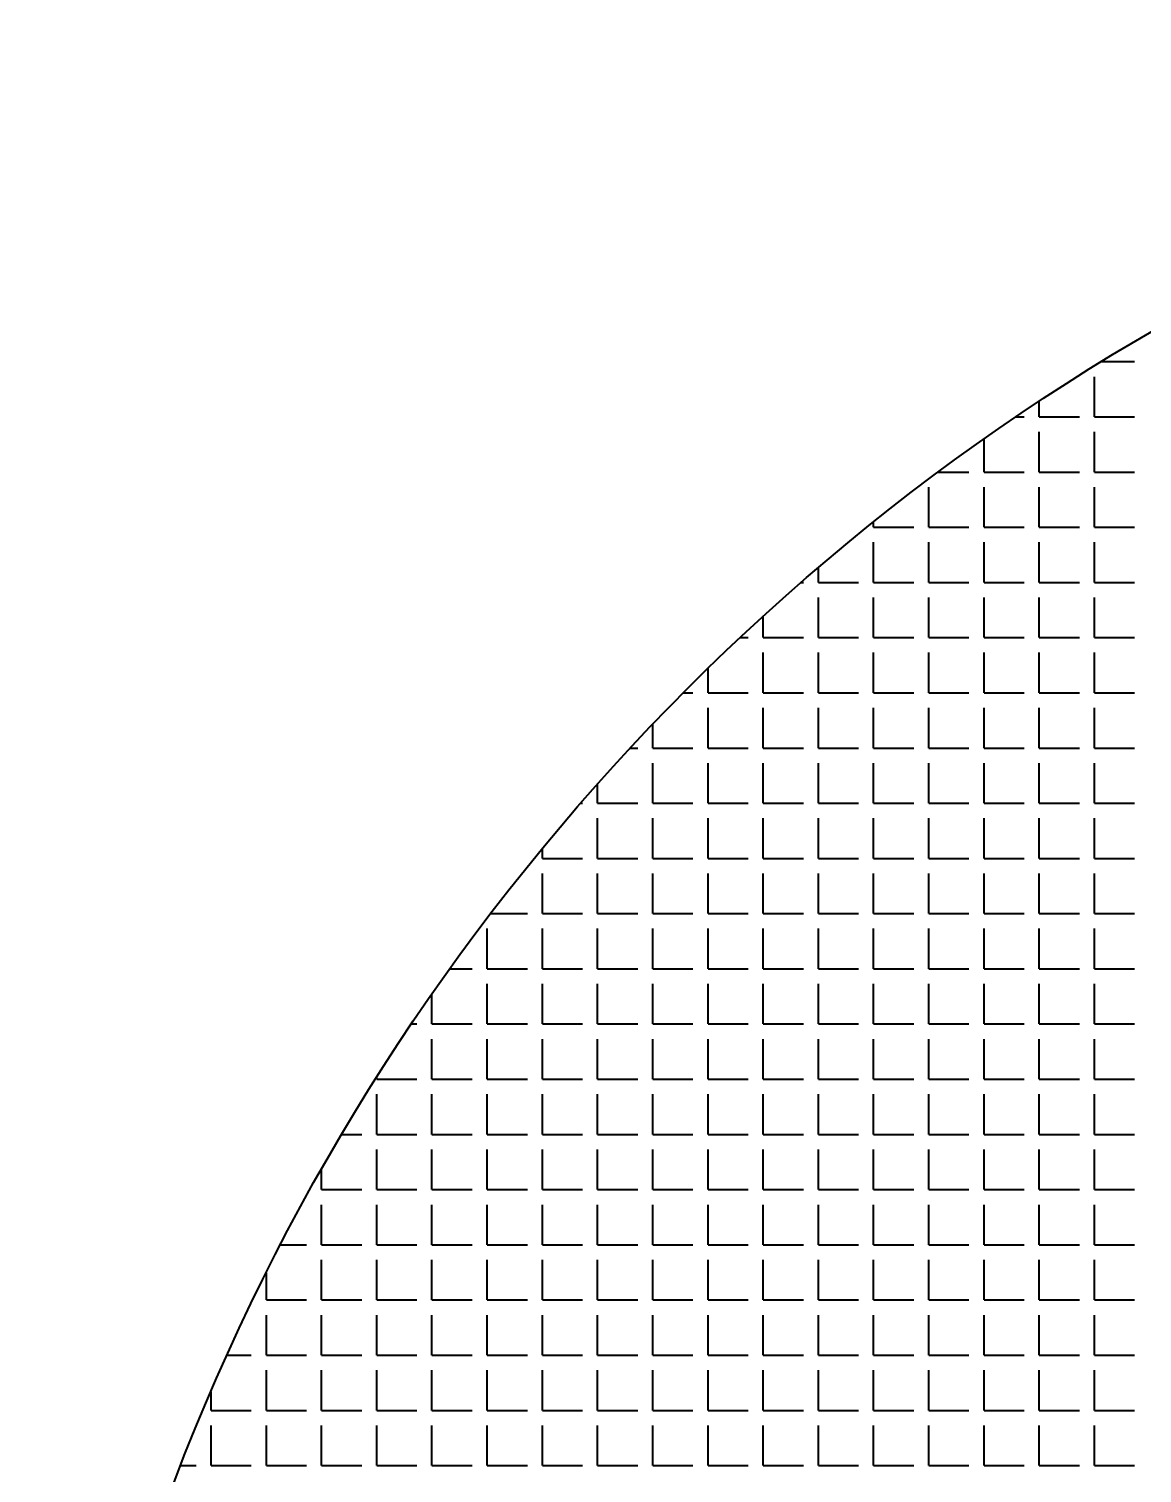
# Model space of a CAD drawing. Header units: millimetres. Extents: x 895788 to 1136524, y -21936 to 400945.
# Drawn here: x 929153.71 to 929170.31, y 272949.03 to 272970.58 of the extents above; entities that cross this region are included whole.
import ezdxf

# ---------------------------------------------------------------- set-up
doc = ezdxf.new("R2010")
doc.units = ezdxf.units.MM
doc.layers.add('GRANIT', color=10, linetype='Continuous', lineweight=30)

msp = doc.modelspace()

# ---------------------------------------------------------------- linework, layer by layer
at = {"layer": 'GRANIT', "color": 0, "linetype": 'Continuous', "lineweight": 40}
for p, q in [((929169.708, 272965.614), (929170.2, 272965.614)), ((929169.602, 272964.79), (929169.602, 272965.389)), ((929168.778, 272964.79), (929168.778, 272965.021)), ((929168.433, 272964.79), (929168.553, 272964.79)), ((929168.778, 272964.79), (929169.377, 272964.79)), ((929169.602, 272964.79), (929170.2, 272964.79)), ((929167.955, 272963.967), (929167.955, 272964.46)), ((929168.778, 272963.967), (929168.778, 272964.566)), ((929169.602, 272963.967), (929169.602, 272964.566)), ((929167.272, 272963.967), (929167.73, 272963.967)), ((929167.955, 272963.967), (929168.553, 272963.967)), ((929168.778, 272963.967), (929169.377, 272963.967)), ((929169.602, 272963.967), (929170.2, 272963.967)), ((929167.131, 272963.143), (929167.131, 272963.742)), ((929167.955, 272963.143), (929167.955, 272963.742)), ((929168.778, 272963.143), (929168.778, 272963.742)), ((929169.602, 272963.143), (929169.602, 272963.742)), ((929166.307, 272963.143), (929166.307, 272963.223)), ((929166.307, 272963.143), (929166.906, 272963.143)), ((929167.131, 272963.143), (929167.73, 272963.143)), ((929167.955, 272963.143), (929168.553, 272963.143)), ((929168.778, 272963.143), (929169.377, 272963.143)), ((929169.602, 272963.143), (929170.2, 272963.143)), ((929166.307, 272962.32), (929166.307, 272962.919)), ((929167.131, 272962.32), (929167.131, 272962.919)), ((929167.955, 272962.32), (929167.955, 272962.919)), ((929168.778, 272962.32), (929168.778, 272962.919)), ((929169.602, 272962.32), (929169.602, 272962.919)), ((929165.484, 272962.32), (929165.484, 272962.543)), ((929165.225, 272962.32), (929165.259, 272962.32)), ((929165.484, 272962.32), (929166.083, 272962.32)), ((929166.307, 272962.32), (929166.906, 272962.32)), ((929167.131, 272962.32), (929167.73, 272962.32)), ((929167.955, 272962.32), (929168.553, 272962.32)), ((929168.778, 272962.32), (929169.377, 272962.32)), ((929169.602, 272962.32), (929170.2, 272962.32)), ((929165.484, 272961.496), (929165.484, 272962.095)), ((929166.307, 272961.496), (929166.307, 272962.095)), ((929167.131, 272961.496), (929167.131, 272962.095)), ((929167.955, 272961.496), (929167.955, 272962.095)), ((929168.778, 272961.496), (929168.778, 272962.095)), ((929169.602, 272961.496), (929169.602, 272962.095)), ((929164.66, 272961.496), (929164.66, 272961.816)), ((929164.314, 272961.496), (929164.436, 272961.496)), ((929164.66, 272961.496), (929165.259, 272961.496)), ((929165.484, 272961.496), (929166.083, 272961.496)), ((929166.307, 272961.496), (929166.906, 272961.496)), ((929167.131, 272961.496), (929167.73, 272961.496)), ((929167.955, 272961.496), (929168.553, 272961.496)), ((929168.778, 272961.496), (929169.377, 272961.496)), ((929169.602, 272961.496), (929170.2, 272961.496)), ((929164.66, 272960.673), (929164.66, 272961.272)), ((929165.484, 272960.673), (929165.484, 272961.272)), ((929166.307, 272960.673), (929166.307, 272961.272)), ((929167.131, 272960.673), (929167.131, 272961.272)), ((929167.955, 272960.673), (929167.955, 272961.272)), ((929168.778, 272960.673), (929168.778, 272961.272)), ((929169.602, 272960.673), (929169.602, 272961.272)), ((929163.837, 272960.673), (929163.837, 272961.04)), ((929163.466, 272960.673), (929163.612, 272960.673)), ((929163.837, 272960.673), (929164.436, 272960.673)), ((929164.66, 272960.673), (929165.259, 272960.673)), ((929165.484, 272960.673), (929166.083, 272960.673)), ((929166.307, 272960.673), (929166.906, 272960.673)), ((929167.131, 272960.673), (929167.73, 272960.673)), ((929167.955, 272960.673), (929168.553, 272960.673)), ((929168.778, 272960.673), (929169.377, 272960.673)), ((929169.602, 272960.673), (929170.2, 272960.673)), ((929163.837, 272959.849), (929163.837, 272960.448)), ((929164.66, 272959.849), (929164.66, 272960.448)), ((929165.484, 272959.849), (929165.484, 272960.448)), ((929166.307, 272959.849), (929166.307, 272960.448)), ((929167.131, 272959.849), (929167.131, 272960.448)), ((929167.955, 272959.849), (929167.955, 272960.448)), ((929168.778, 272959.849), (929168.778, 272960.448)), ((929169.602, 272959.849), (929169.602, 272960.448)), ((929163.013, 272959.849), (929163.013, 272960.208)), ((929162.675, 272959.849), (929162.789, 272959.849)), ((929163.013, 272959.849), (929163.612, 272959.849)), ((929163.837, 272959.849), (929164.436, 272959.849)), ((929164.66, 272959.849), (929165.259, 272959.849)), ((929165.484, 272959.849), (929166.083, 272959.849)), ((929166.307, 272959.849), (929166.906, 272959.849)), ((929167.131, 272959.849), (929167.73, 272959.849)), ((929167.955, 272959.849), (929168.553, 272959.849)), ((929168.778, 272959.849), (929169.377, 272959.849)), ((929169.602, 272959.849), (929170.2, 272959.849)), ((929163.013, 272959.026), (929163.013, 272959.625)), ((929163.837, 272959.026), (929163.837, 272959.625)), ((929164.66, 272959.026), (929164.66, 272959.625)), ((929165.484, 272959.026), (929165.484, 272959.625)), ((929166.307, 272959.026), (929166.307, 272959.625)), ((929167.131, 272959.026), (929167.131, 272959.625)), ((929167.955, 272959.026), (929167.955, 272959.625)), ((929168.778, 272959.026), (929168.778, 272959.625)), ((929169.602, 272959.026), (929169.602, 272959.625)), ((929162.19, 272959.026), (929162.19, 272959.315)), ((929161.935, 272959.026), (929161.965, 272959.026)), ((929162.19, 272959.026), (929162.789, 272959.026)), ((929163.013, 272959.026), (929163.612, 272959.026)), ((929163.837, 272959.026), (929164.436, 272959.026)), ((929164.66, 272959.026), (929165.259, 272959.026)), ((929165.484, 272959.026), (929166.083, 272959.026)), ((929166.307, 272959.026), (929166.906, 272959.026)), ((929167.131, 272959.026), (929167.73, 272959.026)), ((929167.955, 272959.026), (929168.553, 272959.026)), ((929168.778, 272959.026), (929169.377, 272959.026)), ((929169.602, 272959.026), (929170.2, 272959.026)), ((929162.19, 272958.202), (929162.19, 272958.801)), ((929163.013, 272958.202), (929163.013, 272958.801)), ((929163.837, 272958.202), (929163.837, 272958.801)), ((929164.66, 272958.202), (929164.66, 272958.801)), ((929165.484, 272958.202), (929165.484, 272958.801)), ((929166.307, 272958.202), (929166.307, 272958.801)), ((929167.131, 272958.202), (929167.131, 272958.801)), ((929167.955, 272958.202), (929167.955, 272958.801)), ((929168.778, 272958.202), (929168.778, 272958.801)), ((929169.602, 272958.202), (929169.602, 272958.801)), ((929161.366, 272958.202), (929161.366, 272958.353)), ((929161.366, 272958.202), (929161.965, 272958.202)), ((929162.19, 272958.202), (929162.789, 272958.202)), ((929163.013, 272958.202), (929163.612, 272958.202)), ((929163.837, 272958.202), (929164.436, 272958.202)), ((929164.66, 272958.202), (929165.259, 272958.202)), ((929165.484, 272958.202), (929166.083, 272958.202)), ((929166.307, 272958.202), (929166.906, 272958.202)), ((929167.131, 272958.202), (929167.73, 272958.202)), ((929167.955, 272958.202), (929168.553, 272958.202)), ((929168.778, 272958.202), (929169.377, 272958.202)), ((929169.602, 272958.202), (929170.2, 272958.202)), ((929161.366, 272957.379), (929161.366, 272957.978)), ((929162.19, 272957.379), (929162.19, 272957.978)), ((929163.013, 272957.379), (929163.013, 272957.978)), ((929163.837, 272957.379), (929163.837, 272957.978)), ((929164.66, 272957.379), (929164.66, 272957.978)), ((929165.484, 272957.379), (929165.484, 272957.978)), ((929166.307, 272957.379), (929166.307, 272957.978)), ((929167.131, 272957.379), (929167.131, 272957.978)), ((929167.955, 272957.379), (929167.955, 272957.978)), ((929168.778, 272957.379), (929168.778, 272957.978)), ((929169.602, 272957.379), (929169.602, 272957.978)), ((929160.593, 272957.379), (929161.142, 272957.379)), ((929161.366, 272957.379), (929161.965, 272957.379)), ((929162.19, 272957.379), (929162.789, 272957.379)), ((929163.013, 272957.379), (929163.612, 272957.379)), ((929163.837, 272957.379), (929164.436, 272957.379)), ((929164.66, 272957.379), (929165.259, 272957.379)), ((929165.484, 272957.379), (929166.083, 272957.379)), ((929166.307, 272957.379), (929166.906, 272957.379)), ((929167.131, 272957.379), (929167.73, 272957.379)), ((929167.955, 272957.379), (929168.553, 272957.379)), ((929168.778, 272957.379), (929169.377, 272957.379)), ((929169.602, 272957.379), (929170.2, 272957.379)), ((929160.543, 272956.555), (929160.543, 272957.154)), ((929161.366, 272956.555), (929161.366, 272957.154)), ((929162.19, 272956.555), (929162.19, 272957.154)), ((929163.013, 272956.555), (929163.013, 272957.154)), ((929163.837, 272956.555), (929163.837, 272957.154)), ((929164.66, 272956.555), (929164.66, 272957.154)), ((929165.484, 272956.555), (929165.484, 272957.154)), ((929166.307, 272956.555), (929166.307, 272957.154)), ((929167.131, 272956.555), (929167.131, 272957.154)), ((929167.955, 272956.555), (929167.955, 272957.154)), ((929168.778, 272956.555), (929168.778, 272957.154)), ((929169.602, 272956.555), (929169.602, 272957.154)), ((929159.984, 272956.555), (929160.318, 272956.555)), ((929160.543, 272956.555), (929161.142, 272956.555)), ((929161.366, 272956.555), (929161.965, 272956.555)), ((929162.19, 272956.555), (929162.789, 272956.555)), ((929163.013, 272956.555), (929163.612, 272956.555)), ((929163.837, 272956.555), (929164.436, 272956.555)), ((929164.66, 272956.555), (929165.259, 272956.555)), ((929165.484, 272956.555), (929166.083, 272956.555)), ((929166.307, 272956.555), (929166.906, 272956.555)), ((929167.131, 272956.555), (929167.73, 272956.555)), ((929167.955, 272956.555), (929168.553, 272956.555)), ((929168.778, 272956.555), (929169.377, 272956.555)), ((929169.602, 272956.555), (929170.2, 272956.555)), ((929160.543, 272955.732), (929160.543, 272956.331)), ((929161.366, 272955.732), (929161.366, 272956.331)), ((929162.19, 272955.732), (929162.19, 272956.331)), ((929163.013, 272955.732), (929163.013, 272956.331)), ((929163.837, 272955.732), (929163.837, 272956.331)), ((929164.66, 272955.732), (929164.66, 272956.331)), ((929165.484, 272955.732), (929165.484, 272956.331)), ((929166.307, 272955.732), (929166.307, 272956.331)), ((929167.131, 272955.732), (929167.131, 272956.331)), ((929167.955, 272955.732), (929167.955, 272956.331)), ((929168.778, 272955.732), (929168.778, 272956.331)), ((929169.602, 272955.732), (929169.602, 272956.331)), ((929159.719, 272955.732), (929159.719, 272956.18)), ((929159.413, 272955.732), (929159.495, 272955.732)), ((929159.719, 272955.732), (929160.318, 272955.732)), ((929160.543, 272955.732), (929161.142, 272955.732)), ((929161.366, 272955.732), (929161.965, 272955.732)), ((929162.19, 272955.732), (929162.789, 272955.732)), ((929163.013, 272955.732), (929163.612, 272955.732)), ((929163.837, 272955.732), (929164.436, 272955.732)), ((929164.66, 272955.732), (929165.259, 272955.732)), ((929165.484, 272955.732), (929166.083, 272955.732)), ((929166.307, 272955.732), (929166.906, 272955.732)), ((929167.131, 272955.732), (929167.73, 272955.732)), ((929167.955, 272955.732), (929168.553, 272955.732)), ((929168.778, 272955.732), (929169.377, 272955.732)), ((929169.602, 272955.732), (929170.2, 272955.732)), ((929159.719, 272954.908), (929159.719, 272955.507)), ((929160.543, 272954.908), (929160.543, 272955.507)), ((929161.366, 272954.908), (929161.366, 272955.507)), ((929162.19, 272954.908), (929162.19, 272955.507)), ((929163.013, 272954.908), (929163.013, 272955.507)), ((929163.837, 272954.908), (929163.837, 272955.507)), ((929164.66, 272954.908), (929164.66, 272955.507)), ((929165.484, 272954.908), (929165.484, 272955.507)), ((929166.307, 272954.908), (929166.307, 272955.507)), ((929167.131, 272954.908), (929167.131, 272955.507)), ((929167.955, 272954.908), (929167.955, 272955.507)), ((929168.778, 272954.908), (929168.778, 272955.507)), ((929169.602, 272954.908), (929169.602, 272955.507)), ((929158.896, 272954.908), (929158.896, 272954.938)), ((929158.896, 272954.908), (929159.495, 272954.908)), ((929159.719, 272954.908), (929160.318, 272954.908)), ((929160.543, 272954.908), (929161.142, 272954.908)), ((929161.366, 272954.908), (929161.965, 272954.908)), ((929162.19, 272954.908), (929162.789, 272954.908)), ((929163.013, 272954.908), (929163.612, 272954.908)), ((929163.837, 272954.908), (929164.436, 272954.908)), ((929164.66, 272954.908), (929165.259, 272954.908)), ((929165.484, 272954.908), (929166.083, 272954.908)), ((929166.307, 272954.908), (929166.906, 272954.908)), ((929167.131, 272954.908), (929167.73, 272954.908)), ((929167.955, 272954.908), (929168.553, 272954.908)), ((929168.778, 272954.908), (929169.377, 272954.908)), ((929169.602, 272954.908), (929170.2, 272954.908)), ((929158.896, 272954.085), (929158.896, 272954.683)), ((929159.719, 272954.085), (929159.719, 272954.683)), ((929160.543, 272954.085), (929160.543, 272954.683)), ((929161.366, 272954.085), (929161.366, 272954.683)), ((929162.19, 272954.085), (929162.19, 272954.683)), ((929163.013, 272954.085), (929163.013, 272954.683)), ((929163.837, 272954.085), (929163.837, 272954.683)), ((929164.66, 272954.085), (929164.66, 272954.683)), ((929165.484, 272954.085), (929165.484, 272954.683)), ((929166.307, 272954.085), (929166.307, 272954.683)), ((929167.131, 272954.085), (929167.131, 272954.683)), ((929167.955, 272954.085), (929167.955, 272954.683)), ((929168.778, 272954.085), (929168.778, 272954.683)), ((929169.602, 272954.085), (929169.602, 272954.683)), ((929158.374, 272954.085), (929158.671, 272954.085)), ((929158.896, 272954.085), (929159.495, 272954.085)), ((929159.719, 272954.085), (929160.318, 272954.085)), ((929160.543, 272954.085), (929161.142, 272954.085)), ((929161.366, 272954.085), (929161.965, 272954.085)), ((929162.19, 272954.085), (929162.789, 272954.085)), ((929163.013, 272954.085), (929163.612, 272954.085)), ((929163.837, 272954.085), (929164.436, 272954.085)), ((929164.66, 272954.085), (929165.259, 272954.085)), ((929165.484, 272954.085), (929166.083, 272954.085)), ((929166.307, 272954.085), (929166.906, 272954.085)), ((929167.131, 272954.085), (929167.73, 272954.085)), ((929167.955, 272954.085), (929168.553, 272954.085)), ((929168.778, 272954.085), (929169.377, 272954.085)), ((929169.602, 272954.085), (929170.2, 272954.085)), ((929158.896, 272953.261), (929158.896, 272953.86)), ((929159.719, 272953.261), (929159.719, 272953.86)), ((929160.543, 272953.261), (929160.543, 272953.86)), ((929161.366, 272953.261), (929161.366, 272953.86)), ((929162.19, 272953.261), (929162.19, 272953.86)), ((929163.013, 272953.261), (929163.013, 272953.86)), ((929163.837, 272953.261), (929163.837, 272953.86)), ((929164.66, 272953.261), (929164.66, 272953.86)), ((929165.484, 272953.261), (929165.484, 272953.86)), ((929166.307, 272953.261), (929166.307, 272953.86)), ((929167.131, 272953.261), (929167.131, 272953.86)), ((929167.955, 272953.261), (929167.955, 272953.86)), ((929168.778, 272953.261), (929168.778, 272953.86)), ((929169.602, 272953.261), (929169.602, 272953.86)), ((929158.072, 272953.261), (929158.072, 272953.563)), ((929158.072, 272953.261), (929158.671, 272953.261)), ((929158.896, 272953.261), (929159.495, 272953.261)), ((929159.719, 272953.261), (929160.318, 272953.261)), ((929160.543, 272953.261), (929161.142, 272953.261)), ((929161.366, 272953.261), (929161.965, 272953.261)), ((929162.19, 272953.261), (929162.789, 272953.261)), ((929163.013, 272953.261), (929163.612, 272953.261)), ((929163.837, 272953.261), (929164.436, 272953.261)), ((929164.66, 272953.261), (929165.259, 272953.261)), ((929165.484, 272953.261), (929166.083, 272953.261)), ((929166.307, 272953.261), (929166.906, 272953.261)), ((929167.131, 272953.261), (929167.73, 272953.261)), ((929167.955, 272953.261), (929168.553, 272953.261)), ((929168.778, 272953.261), (929169.377, 272953.261)), ((929169.602, 272953.261), (929170.2, 272953.261)), ((929158.072, 272952.437), (929158.072, 272953.036)), ((929158.896, 272952.437), (929158.896, 272953.036)), ((929159.719, 272952.437), (929159.719, 272953.036)), ((929160.543, 272952.437), (929160.543, 272953.036)), ((929161.366, 272952.437), (929161.366, 272953.036)), ((929162.19, 272952.437), (929162.19, 272953.036)), ((929163.013, 272952.437), (929163.013, 272953.036)), ((929163.837, 272952.437), (929163.837, 272953.036)), ((929164.66, 272952.437), (929164.66, 272953.036)), ((929165.484, 272952.437), (929165.484, 272953.036)), ((929166.307, 272952.437), (929166.307, 272953.036)), ((929167.131, 272952.437), (929167.131, 272953.036)), ((929167.955, 272952.437), (929167.955, 272953.036)), ((929168.778, 272952.437), (929168.778, 272953.036)), ((929169.602, 272952.437), (929169.602, 272953.036)), ((929157.462, 272952.437), (929157.848, 272952.437)), ((929158.072, 272952.437), (929158.671, 272952.437)), ((929158.896, 272952.437), (929159.495, 272952.437)), ((929159.719, 272952.437), (929160.318, 272952.437)), ((929160.543, 272952.437), (929161.142, 272952.437)), ((929161.366, 272952.437), (929161.965, 272952.437)), ((929162.19, 272952.437), (929162.789, 272952.437)), ((929163.013, 272952.437), (929163.612, 272952.437)), ((929163.837, 272952.437), (929164.436, 272952.437)), ((929164.66, 272952.437), (929165.259, 272952.437)), ((929165.484, 272952.437), (929166.083, 272952.437)), ((929166.307, 272952.437), (929166.906, 272952.437)), ((929167.131, 272952.437), (929167.73, 272952.437)), ((929167.955, 272952.437), (929168.553, 272952.437)), ((929168.778, 272952.437), (929169.377, 272952.437)), ((929169.602, 272952.437), (929170.2, 272952.437)), ((929158.072, 272951.614), (929158.072, 272952.213)), ((929158.896, 272951.614), (929158.896, 272952.213)), ((929159.719, 272951.614), (929159.719, 272952.213)), ((929160.543, 272951.614), (929160.543, 272952.213)), ((929161.366, 272951.614), (929161.366, 272952.213)), ((929162.19, 272951.614), (929162.19, 272952.213)), ((929163.013, 272951.614), (929163.013, 272952.213)), ((929163.837, 272951.614), (929163.837, 272952.213)), ((929164.66, 272951.614), (929164.66, 272952.213)), ((929165.484, 272951.614), (929165.484, 272952.213)), ((929166.307, 272951.614), (929166.307, 272952.213)), ((929167.131, 272951.614), (929167.131, 272952.213)), ((929167.955, 272951.614), (929167.955, 272952.213)), ((929168.778, 272951.614), (929168.778, 272952.213)), ((929169.602, 272951.614), (929169.602, 272952.213)), ((929157.249, 272951.614), (929157.249, 272952.018)), ((929157.249, 272951.614), (929157.848, 272951.614)), ((929158.072, 272951.614), (929158.671, 272951.614)), ((929158.896, 272951.614), (929159.495, 272951.614)), ((929159.719, 272951.614), (929160.318, 272951.614)), ((929160.543, 272951.614), (929161.142, 272951.614)), ((929161.366, 272951.614), (929161.965, 272951.614)), ((929162.19, 272951.614), (929162.789, 272951.614)), ((929163.013, 272951.614), (929163.612, 272951.614)), ((929163.837, 272951.614), (929164.436, 272951.614)), ((929164.66, 272951.614), (929165.259, 272951.614)), ((929165.484, 272951.614), (929166.083, 272951.614)), ((929166.307, 272951.614), (929166.906, 272951.614)), ((929167.131, 272951.614), (929167.73, 272951.614)), ((929167.955, 272951.614), (929168.553, 272951.614)), ((929168.778, 272951.614), (929169.377, 272951.614)), ((929169.602, 272951.614), (929170.2, 272951.614)), ((929157.249, 272950.79), (929157.249, 272951.389)), ((929158.072, 272950.79), (929158.072, 272951.389)), ((929158.896, 272950.79), (929158.896, 272951.389)), ((929159.719, 272950.79), (929159.719, 272951.389)), ((929160.543, 272950.79), (929160.543, 272951.389)), ((929161.366, 272950.79), (929161.366, 272951.389)), ((929162.19, 272950.79), (929162.19, 272951.389)), ((929163.013, 272950.79), (929163.013, 272951.389)), ((929163.837, 272950.79), (929163.837, 272951.389)), ((929164.66, 272950.79), (929164.66, 272951.389)), ((929165.484, 272950.79), (929165.484, 272951.389)), ((929166.307, 272950.79), (929166.307, 272951.389)), ((929167.131, 272950.79), (929167.131, 272951.389)), ((929167.955, 272950.79), (929167.955, 272951.389)), ((929168.778, 272950.79), (929168.778, 272951.389)), ((929169.602, 272950.79), (929169.602, 272951.389)), ((929156.666, 272950.79), (929157.024, 272950.79)), ((929157.249, 272950.79), (929157.848, 272950.79)), ((929158.072, 272950.79), (929158.671, 272950.79)), ((929158.896, 272950.79), (929159.495, 272950.79)), ((929159.719, 272950.79), (929160.318, 272950.79)), ((929160.543, 272950.79), (929161.142, 272950.79)), ((929161.366, 272950.79), (929161.965, 272950.79)), ((929162.19, 272950.79), (929162.789, 272950.79)), ((929163.013, 272950.79), (929163.612, 272950.79)), ((929163.837, 272950.79), (929164.436, 272950.79)), ((929164.66, 272950.79), (929165.259, 272950.79)), ((929165.484, 272950.79), (929166.083, 272950.79)), ((929166.307, 272950.79), (929166.906, 272950.79)), ((929167.131, 272950.79), (929167.73, 272950.79)), ((929167.955, 272950.79), (929168.553, 272950.79)), ((929168.778, 272950.79), (929169.377, 272950.79)), ((929169.602, 272950.79), (929170.2, 272950.79)), ((929157.249, 272949.967), (929157.249, 272950.566)), ((929158.072, 272949.967), (929158.072, 272950.566)), ((929158.896, 272949.967), (929158.896, 272950.566)), ((929159.719, 272949.967), (929159.719, 272950.566)), ((929160.543, 272949.967), (929160.543, 272950.566)), ((929161.366, 272949.967), (929161.366, 272950.566)), ((929162.19, 272949.967), (929162.19, 272950.566)), ((929163.013, 272949.967), (929163.013, 272950.566)), ((929163.837, 272949.967), (929163.837, 272950.566)), ((929164.66, 272949.967), (929164.66, 272950.566)), ((929165.484, 272949.967), (929165.484, 272950.566)), ((929166.307, 272949.967), (929166.307, 272950.566)), ((929167.131, 272949.967), (929167.131, 272950.566)), ((929167.955, 272949.967), (929167.955, 272950.566)), ((929168.778, 272949.967), (929168.778, 272950.566)), ((929169.602, 272949.967), (929169.602, 272950.566)), ((929156.425, 272949.967), (929156.425, 272950.243)), ((929156.425, 272949.967), (929157.024, 272949.967)), ((929157.249, 272949.967), (929157.848, 272949.967)), ((929158.072, 272949.967), (929158.671, 272949.967)), ((929158.896, 272949.967), (929159.495, 272949.967)), ((929159.719, 272949.967), (929160.318, 272949.967)), ((929160.543, 272949.967), (929161.142, 272949.967)), ((929161.366, 272949.967), (929161.965, 272949.967)), ((929162.19, 272949.967), (929162.789, 272949.967)), ((929163.013, 272949.967), (929163.612, 272949.967)), ((929163.837, 272949.967), (929164.436, 272949.967)), ((929164.66, 272949.967), (929165.259, 272949.967)), ((929165.484, 272949.967), (929166.083, 272949.967)), ((929166.307, 272949.967), (929166.906, 272949.967)), ((929167.131, 272949.967), (929167.73, 272949.967)), ((929167.955, 272949.967), (929168.553, 272949.967)), ((929168.778, 272949.967), (929169.377, 272949.967)), ((929169.602, 272949.967), (929170.2, 272949.967)), ((929156.425, 272949.143), (929156.425, 272949.742)), ((929157.249, 272949.143), (929157.249, 272949.742)), ((929158.072, 272949.143), (929158.072, 272949.742)), ((929158.896, 272949.143), (929158.896, 272949.742)), ((929159.719, 272949.143), (929159.719, 272949.742)), ((929160.543, 272949.143), (929160.543, 272949.742)), ((929161.366, 272949.143), (929161.366, 272949.742)), ((929162.19, 272949.143), (929162.19, 272949.742)), ((929163.013, 272949.143), (929163.013, 272949.742)), ((929163.837, 272949.143), (929163.837, 272949.742)), ((929164.66, 272949.143), (929164.66, 272949.742)), ((929165.484, 272949.143), (929165.484, 272949.742)), ((929166.307, 272949.143), (929166.307, 272949.742)), ((929167.131, 272949.143), (929167.131, 272949.742)), ((929167.955, 272949.143), (929167.955, 272949.742)), ((929168.778, 272949.143), (929168.778, 272949.742)), ((929169.602, 272949.143), (929169.602, 272949.742)), ((929155.976, 272949.143), (929156.2, 272949.143)), ((929156.425, 272949.143), (929157.024, 272949.143)), ((929157.249, 272949.143), (929157.848, 272949.143)), ((929158.072, 272949.143), (929158.671, 272949.143)), ((929158.896, 272949.143), (929159.495, 272949.143)), ((929159.719, 272949.143), (929160.318, 272949.143)), ((929160.543, 272949.143), (929161.142, 272949.143)), ((929161.366, 272949.143), (929161.965, 272949.143)), ((929162.19, 272949.143), (929162.789, 272949.143)), ((929163.013, 272949.143), (929163.612, 272949.143)), ((929163.837, 272949.143), (929164.436, 272949.143)), ((929164.66, 272949.143), (929165.259, 272949.143)), ((929165.484, 272949.143), (929166.083, 272949.143)), ((929166.307, 272949.143), (929166.906, 272949.143)), ((929167.131, 272949.143), (929167.73, 272949.143)), ((929167.955, 272949.143), (929168.553, 272949.143)), ((929168.778, 272949.143), (929169.377, 272949.143)), ((929169.602, 272949.143), (929170.2, 272949.143))]:
    msp.add_line(p, q, dxfattribs=at)
at = {"layer": 'GRANIT', "color": 0, "lineweight": 40}
msp.add_circle((929187.277, 272937.007), 33.571, dxfattribs=at)

doc.saveas('drawing.dxf')
